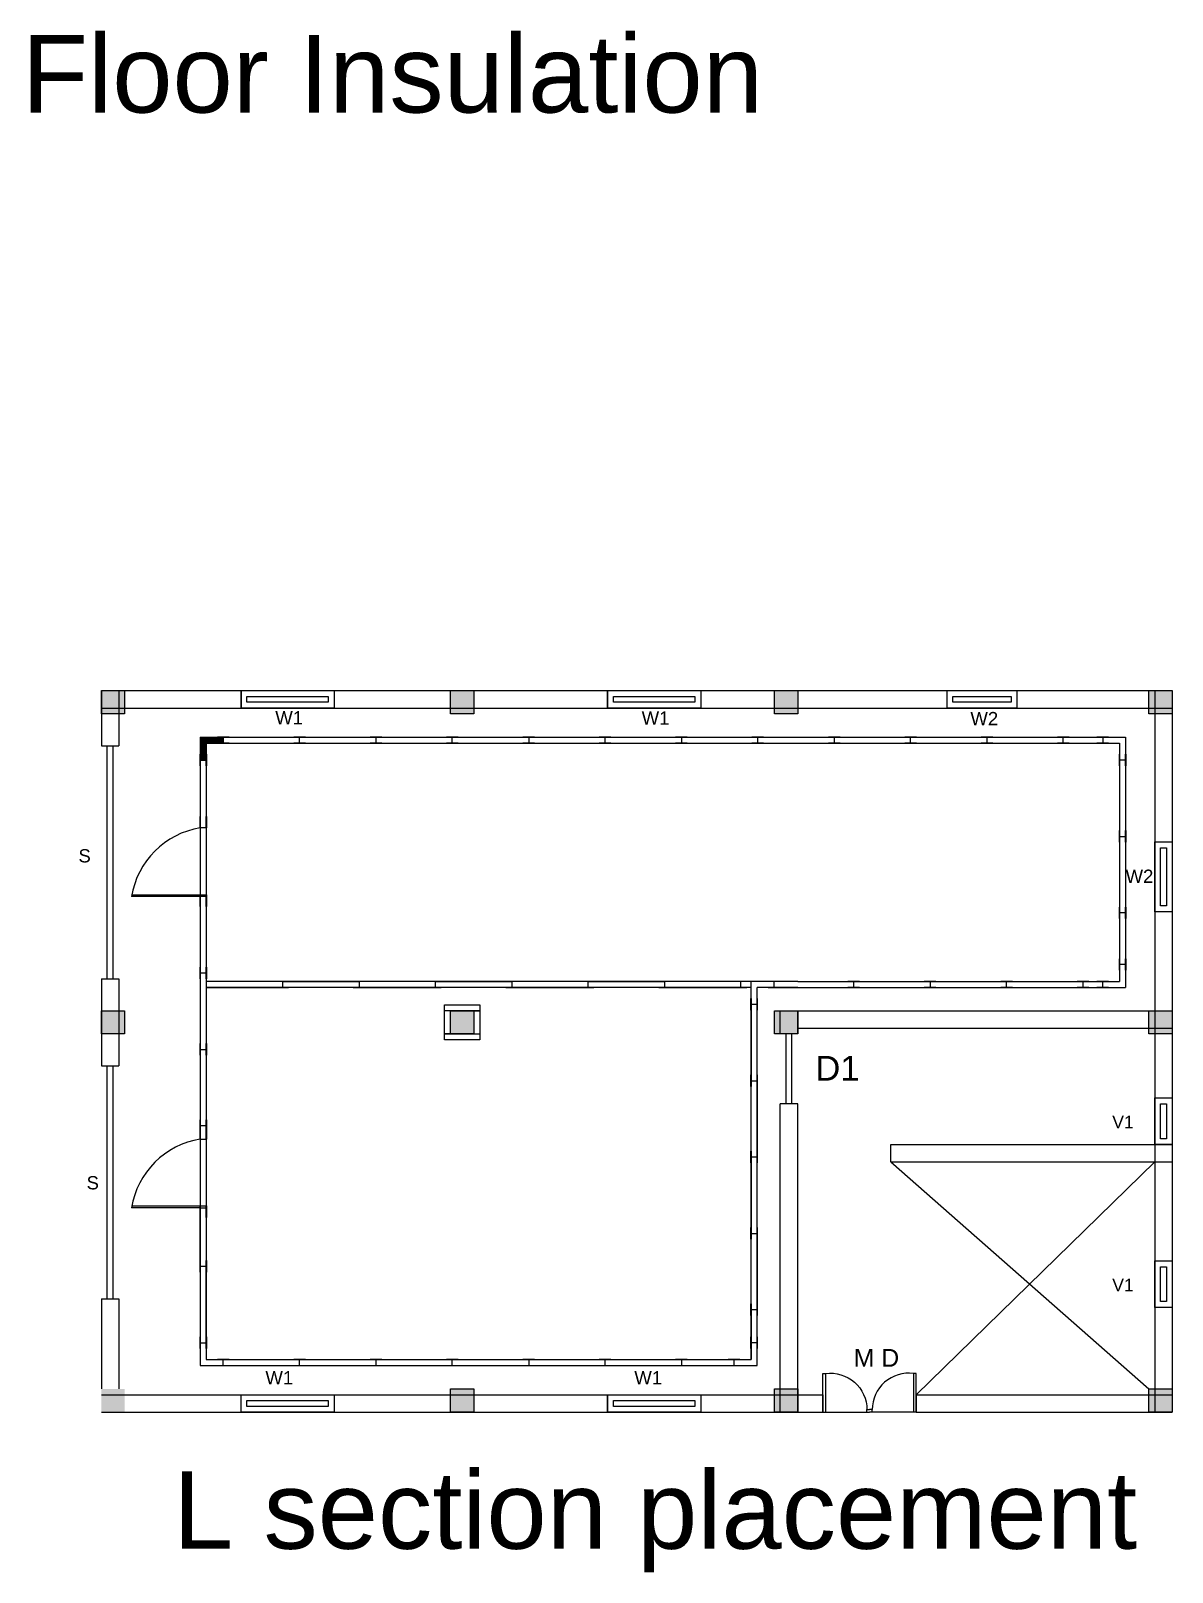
# Model space of a CAD drawing. Header units: millimetres. Extents: x -5757 to 4071, y -90348 to 1709.
# Drawn here: x -2024 to -1436, y -2084 to -1289 of the extents above; entities that cross this region are included whole.
import ezdxf

# ---------------------------------------------------------------- set-up
doc = ezdxf.new("R2010")
doc.units = ezdxf.units.MM
doc.header["$MEASUREMENT"] = 0
doc.styles.get("Standard").update_dxf_attribs({"font": 'arial.ttf'})

# ---------------------------------------------------------------- blocks, each defined once
blk = doc.blocks.new('door')
for p, q in [((365.5, -158.4), (335.5, -158.4)), ((335.5, -158.4), (335.5, -160.4)), ((335.5, -160.4), (365.5, -160.4)), ((365.5, -158.4), (365.5, -194.4)), ((365.5, -192.4), (363.5, -192.4)), ((363.5, -192.4), (363.5, -194.4))]:
    blk.add_line(p, q)
blk.add_arc((363.6, -164.1), 28.3, 172.5859, 269.786)

msp = doc.modelspace()

# ---------------------------------------------------------------- hatches: boundary and pattern name
h = msp.add_hatch(color=256)
h.dxf.hatch_style = 1
h.paths.add_polyline_path([(-1976.11855, -1629.0508), (-1988.11855, -1629.0508), (-1988.11855, -1641.0508), (-1976.11855, -1641.0508)])
h = msp.add_hatch(color=256)
h.dxf.hatch_style = 1
h.paths.add_polyline_path([(-1796.11855, -1629.0508), (-1808.11855, -1629.0508), (-1808.11855, -1641.0508), (-1796.11855, -1641.0508)])
h = msp.add_hatch(color=256)
h.dxf.hatch_style = 1
h.paths.add_polyline_path([(-1629.11855, -1629.0508), (-1641.11855, -1629.0508), (-1641.11855, -1641.0508), (-1629.11855, -1641.0508)])
h = msp.add_hatch(color=256)
h.dxf.hatch_style = 1
h.paths.add_polyline_path([(-1436.11855, -1629.0508), (-1448.11855, -1629.0508), (-1448.11855, -1641.0508), (-1436.11855, -1641.0508)])
h = msp.add_hatch()
h.set_pattern_fill('INSUL', color=256)
h.set_pattern_definition([(360, (816.61877, -2879.16708), (0, 0.375), []), (360, (816.61877, -2879.04208), (0, 0.375), [0.125, -0.125]), (360, (816.61877, -2878.91708), (0, 0.375), [0.125, -0.125])])
h.paths.add_polyline_path([(-1934.01855, -1656.1508), (-1925.30855, -1656.1508), (-1925.30855, -1653.0508), (-1937.11855, -1653.0508), (-1937.11855, -1664.8608), (-1934.01855, -1664.8608)])
h = msp.add_hatch(color=256)
h.dxf.hatch_style = 1
h.paths.add_polyline_path([(-1976.11855, -1794.0508), (-1988.11855, -1794.0508), (-1988.11855, -1806.0508), (-1976.11855, -1806.0508)])
h = msp.add_hatch(color=256)
h.dxf.hatch_style = 1
h.paths.add_polyline_path([(-1796.11855, -1794.0508), (-1808.11855, -1794.0508), (-1808.11855, -1806.0508), (-1796.11855, -1806.0508)])
h = msp.add_hatch(color=256)
h.dxf.hatch_style = 1
h.paths.add_polyline_path([(-1629.11855, -1794.0508), (-1641.11855, -1794.0508), (-1641.11855, -1806.0508), (-1629.11855, -1806.0508)])
h = msp.add_hatch(color=256)
h.dxf.hatch_style = 1
h.paths.add_polyline_path([(-1436.11855, -1794.0508), (-1448.11855, -1794.0508), (-1448.11855, -1806.0508), (-1436.11855, -1806.0508)])
h = msp.add_hatch(color=256)
h.dxf.hatch_style = 1
h.paths.add_polyline_path([(-1976.11855, -1989.0508), (-1988.11855, -1989.0508), (-1988.11855, -2001.0508), (-1976.11855, -2001.0508)])
h = msp.add_hatch(color=256)
h.dxf.hatch_style = 1
h.paths.add_polyline_path([(-1796.11855, -1989.0508), (-1808.11855, -1989.0508), (-1808.11855, -2001.0508), (-1796.11855, -2001.0508)])
h = msp.add_hatch(color=256)
h.dxf.hatch_style = 1
h.paths.add_polyline_path([(-1629.11855, -1989.0508), (-1641.11855, -1989.0508), (-1641.11855, -2001.0508), (-1629.11855, -2001.0508)])
h = msp.add_hatch(color=256)
h.dxf.hatch_style = 1
h.paths.add_polyline_path([(-1436.11855, -1989.0508), (-1448.11855, -1989.0508), (-1448.11855, -2001.0508), (-1436.11855, -2001.0508)])

# ---------------------------------------------------------------- linework, layer by layer
for p, q in [((-1988.11855, -1629.0508), (-1436.11855, -1629.0508)), ((-1988.11855, -1629.0508), (-1988.11855, -1657.5508)), ((-1979.11855, -1629.0508), (-1979.11855, -1657.5508)), ((-1916.11855, -1629.0508), (-1916.11855, -1638.0508)), ((-1868.11855, -1629.0508), (-1868.11855, -1638.0508)), ((-1727.11855, -1629.0508), (-1727.11855, -1638.0508)), ((-1679.11855, -1629.0508), (-1679.11855, -1638.0508)), ((-1445.11855, -1629.0508), (-1445.11855, -2001.0508)), ((-1436.11855, -1629.0508), (-1436.11855, -2001.0508)), ((-1988.11855, -1638.0508), (-1436.11855, -1638.0508)), ((-1925.30855, -1653.0508), (-1925.30855, -1656.1508)), ((-1925.30855, -1656.1508), (-1885.93855, -1656.1508)), ((-1885.93855, -1656.1508), (-1885.93855, -1653.0508)), ((-1885.93855, -1653.0508), (-1846.56855, -1653.0508)), ((-1846.56855, -1653.0508), (-1846.56855, -1656.1508)), ((-1846.56855, -1656.1508), (-1807.19855, -1656.1508)), ((-1807.19855, -1656.1508), (-1807.19855, -1653.0508)), ((-1807.19855, -1653.0508), (-1767.82855, -1653.0508)), ((-1767.82855, -1653.0508), (-1767.82855, -1656.1508)), ((-1767.82855, -1656.1508), (-1728.45855, -1656.1508)), ((-1728.45855, -1656.1508), (-1728.45855, -1653.0508)), ((-1728.45855, -1653.0508), (-1689.08855, -1653.0508)), ((-1689.08855, -1653.0508), (-1689.08855, -1656.1508)), ((-1689.08855, -1656.1508), (-1649.71855, -1656.1508)), ((-1649.71855, -1656.1508), (-1649.71855, -1653.0508)), ((-1649.71855, -1653.0508), (-1610.34855, -1653.0508)), ((-1610.34855, -1653.0508), (-1610.34855, -1656.1508)), ((-1610.34855, -1656.1508), (-1570.97855, -1656.1508)), ((-1570.97855, -1656.1508), (-1570.97855, -1653.0508)), ((-1570.97855, -1653.0508), (-1531.60855, -1653.0508)), ((-1531.60855, -1653.0508), (-1531.60855, -1656.1508)), ((-1531.60855, -1656.1508), (-1492.23855, -1656.1508)), ((-1492.23855, -1656.1508), (-1492.23855, -1653.0508)), ((-1471.92855, -1653.0508), (-1471.92855, -1656.1508)), ((-1937.11855, -1664.8608), (-1934.01855, -1664.8608)), ((-1460.11855, -1664.8608), (-1463.21855, -1664.8608)), ((-1937.11855, -1698.1508), (-1937.11855, -1736.9508)), ((-1934.01855, -1699.8508), (-1937.11855, -1699.8508)), ((-1937.11855, -1735.2508), (-1972.51855, -1735.2508)), ((-1972.35102, -1734.2508), (-1934.01855, -1734.2508)), ((-1934.01855, -1735.2508), (-1937.11855, -1735.2508)), ((-1934.01855, -1735.2508), (-1934.01855, -1774.6208)), ((-1460.11855, -1770.2408), (-1463.21855, -1770.2408)), ((-1988.11855, -1777.5508), (-1988.11855, -1822.5508)), ((-1979.11855, -1777.5508), (-1979.11855, -1822.5508)), ((-1934.01855, -1774.6208), (-1937.11855, -1774.6208)), ((-1937.11855, -1774.6208), (-1937.11855, -1813.9908)), ((-1934.01855, -1778.9508), (-1934.01855, -1782.0508)), ((-1653.21855, -1782.0508), (-1653.21855, -1778.9508)), ((-1641.40855, -1778.9508), (-1641.40855, -1782.0508)), ((-1629.11855, -1778.9508), (-1463.21855, -1778.9508)), ((-1471.92855, -1782.0508), (-1471.92855, -1778.9508)), ((-1653.21855, -1842.0508), (-1653.21855, -1782.0508)), ((-1653.21855, -1973.9508), (-1653.21855, -1782.0508)), ((-1629.11855, -1782.0508), (-1460.11855, -1782.0508)), ((-1793.01855, -1794.0508), (-1811.21855, -1794.0508)), ((-1796.11855, -1794.0508), (-1793.01855, -1794.0508)), ((-1653.21855, -1790.7608), (-1650.11855, -1790.7608)), ((-1638.11855, -1806.0508), (-1638.11855, -1794.0508)), ((-1629.11855, -1806.0508), (-1629.11855, -1794.0508)), ((-1629.11855, -1794.0508), (-1436.11855, -1794.0508)), ((-1629.11855, -1803.0508), (-1436.11855, -1803.0508)), ((-1808.11855, -1806.0508), (-1811.21855, -1806.0508)), ((-1811.21855, -1806.0508), (-1793.01855, -1806.0508)), ((-1635.12188, -1842.0508), (-1635.12188, -1806.0508)), ((-1632.12188, -1842.0508), (-1632.12188, -1806.0508)), ((-1937.11855, -1813.9908), (-1934.01855, -1813.9908)), ((-1934.01855, -1813.9908), (-1934.01855, -1853.3608)), ((-1653.21855, -1973.9508), (-1653.21855, -1842.0508)), ((-1650.11855, -1977.0508), (-1650.11855, -1842.0508)), ((-1638.11855, -2001.0508), (-1638.11855, -1842.0508)), ((-1629.11855, -1842.0508), (-1638.11855, -1842.0508)), ((-1629.11855, -2001.0508), (-1629.11855, -1842.0508)), ((-1934.01855, -1853.3608), (-1937.11855, -1853.3608)), ((-1937.11855, -1860.3008), (-1934.01855, -1860.3008)), ((-1581.11855, -1872.0508), (-1581.11855, -1863.0508)), ((-1581.11855, -1863.0508), (-1436.11855, -1863.0508)), ((-1581.11855, -1872.0508), (-1436.11855, -1872.0508)), ((-1581.11855, -1872.0508), (-1448.11855, -1989.0508)), ((-1445.11855, -1872.0508), (-1568.11855, -1992.0508)), ((-1937.11855, -1895.7008), (-1972.51855, -1895.7008)), ((-1972.35102, -1894.7008), (-1934.01855, -1894.7008)), ((-1937.11855, -1895.7008), (-1934.01855, -1895.7008)), ((-1937.11855, -1925.8708), (-1937.11855, -1895.7008)), ((-1934.01855, -1925.8708), (-1937.11855, -1925.8708)), ((-1934.01855, -1965.2408), (-1934.01855, -1925.8708)), ((-1988.11855, -1942.5508), (-1988.11855, -1989.0508)), ((-1979.11855, -1942.5508), (-1979.11855, -1989.0508)), ((-1937.11855, -1965.2408), (-1934.01855, -1965.2408)), ((-1650.11855, -1965.2408), (-1653.21855, -1965.2408)), ((-1925.30855, -1977.0508), (-1925.30855, -1973.9508)), ((-1661.92855, -1977.0508), (-1661.92855, -1973.9508)), ((-1988.11855, -1992.0508), (-1616.11855, -1992.0508)), ((-1727.11855, -1992.0508), (-1727.11855, -2001.0508)), ((-1679.11855, -1992.0508), (-1679.11855, -2001.0508)), ((-1616.11855, -1992.0508), (-1616.11855, -2001.0508)), ((-1568.11855, -1992.0508), (-1436.11855, -1992.0508)), ((-1568.11855, -1992.0508), (-1568.11855, -2001.0508)), ((-1988.11855, -2001.0508), (-1616.11855, -2001.0508)), ((-1568.11855, -2001.0508), (-1436.11855, -2001.0508))]:
    msp.add_line(p, q)
at = {"color": 3}
for p, q in [((-1988.11855, -1657.5508), (-1979.11855, -1657.5508)), ((-1988.11855, -1777.5508), (-1979.11855, -1777.5508)), ((-1988.11855, -1822.5508), (-1979.11855, -1822.5508)), ((-1988.11855, -1942.5508), (-1979.11855, -1942.5508))]:
    msp.add_line(p, q, dxfattribs=at)
for points in [[(-1988.11855, -1629.0508), (-1976.11855, -1629.0508), (-1976.11855, -1641.0508), (-1988.11855, -1641.0508)], [(-1808.11855, -1629.0508), (-1796.11855, -1629.0508), (-1796.11855, -1641.0508), (-1808.11855, -1641.0508)], [(-1641.11855, -1629.0508), (-1629.11855, -1629.0508), (-1629.11855, -1641.0508), (-1641.11855, -1641.0508)], [(-1448.11855, -1629.0508), (-1436.11855, -1629.0508), (-1436.11855, -1641.0508), (-1448.11855, -1641.0508)], [(-1988.11855, -1794.0508), (-1976.11855, -1794.0508), (-1976.11855, -1806.0508), (-1988.11855, -1806.0508)], [(-1811.21855, -1790.9508), (-1793.01855, -1790.9508), (-1793.01855, -1809.1508), (-1811.21855, -1809.1508)], [(-1808.11855, -1794.0508), (-1796.11855, -1794.0508), (-1796.11855, -1806.0508), (-1808.11855, -1806.0508)], [(-1641.11855, -1794.0508), (-1629.11855, -1794.0508), (-1629.11855, -1806.0508), (-1641.11855, -1806.0508)], [(-1448.11855, -1794.0508), (-1436.11855, -1794.0508), (-1436.11855, -1806.0508), (-1448.11855, -1806.0508)], [(-1808.11855, -1989.0508), (-1796.11855, -1989.0508), (-1796.11855, -2001.0508), (-1808.11855, -2001.0508)], [(-1641.11855, -1989.0508), (-1629.11855, -1989.0508), (-1629.11855, -2001.0508), (-1641.11855, -2001.0508)], [(-1448.11855, -1989.0508), (-1436.11855, -1989.0508), (-1436.11855, -2001.0508), (-1448.11855, -2001.0508)]]:
    msp.add_lwpolyline(points, close=True)
at = {"color": 2}
for points in [[(-1916.11855, -1629.0508), (-1868.11855, -1629.0508), (-1868.11855, -1638.0508), (-1916.11855, -1638.0508)], [(-1913.11855, -1632.0508), (-1871.11855, -1632.0508), (-1871.11855, -1635.0508), (-1913.11855, -1635.0508)], [(-1727.11855, -1629.0508), (-1679.11855, -1629.0508), (-1679.11855, -1638.0508), (-1727.11855, -1638.0508)], [(-1724.11855, -1632.0508), (-1682.11855, -1632.0508), (-1682.11855, -1635.0508), (-1724.11855, -1635.0508)], [(-1552.11855, -1629.0508), (-1516.11855, -1629.0508), (-1516.11855, -1638.0508), (-1552.11855, -1638.0508)], [(-1549.11855, -1632.0508), (-1519.11855, -1632.0508), (-1519.11855, -1635.0508), (-1549.11855, -1635.0508)], [(-1445.11855, -1707.0508), (-1436.11855, -1707.0508), (-1436.11855, -1743.0508), (-1445.11855, -1743.0508)], [(-1442.11855, -1710.0508), (-1439.11855, -1710.0508), (-1439.11855, -1740.0508), (-1442.11855, -1740.0508)], [(-1445.11855, -1839.0508), (-1436.11855, -1839.0508), (-1436.11855, -1863.0508), (-1445.11855, -1863.0508)], [(-1442.11855, -1842.0508), (-1439.11855, -1842.0508), (-1439.11855, -1860.0508), (-1442.11855, -1860.0508)], [(-1445.11855, -1923.0508), (-1436.11855, -1923.0508), (-1436.11855, -1947.0508), (-1445.11855, -1947.0508)], [(-1442.11855, -1926.0508), (-1439.11855, -1926.0508), (-1439.11855, -1944.0508), (-1442.11855, -1944.0508)], [(-1916.11855, -1992.0508), (-1868.11855, -1992.0508), (-1868.11855, -2001.0508), (-1916.11855, -2001.0508)], [(-1727.11855, -1992.0508), (-1679.11855, -1992.0508), (-1679.11855, -2001.0508), (-1727.11855, -2001.0508)], [(-1913.11855, -1995.0508), (-1871.11855, -1995.0508), (-1871.11855, -1998.0508), (-1913.11855, -1998.0508)], [(-1724.11855, -1995.0508), (-1682.11855, -1995.0508), (-1682.11855, -1998.0508), (-1724.11855, -1998.0508)]]:
    msp.add_lwpolyline(points, close=True, dxfattribs=at)
at = {"color": 3}
for points in [[(-1985.11855, -1777.5508), (-1985.11855, -1657.5508)], [(-1982.11855, -1657.5508), (-1982.11855, -1777.5508)], [(-1985.11855, -1942.5508), (-1985.11855, -1822.5508)], [(-1982.11855, -1822.5508), (-1982.11855, -1942.5508)]]:
    msp.add_lwpolyline(points, dxfattribs=at)
for points in [[(-1937.11855, -1653.0508), (-1937.11855, -1977.0508)], [(-1937.11855, -1653.0508), (-1460.11855, -1653.0508)], [(-1934.01855, -1656.1508), (-1934.01855, -1778.9508)], [(-1934.01855, -1656.1508), (-1463.21855, -1656.1508)], [(-1925.30855, -1653.0508), (-1928.30855, -1653.0508), (-1928.30855, -1652.9883), (-1922.30855, -1652.9883), (-1922.30855, -1653.0508), (-1925.30855, -1653.0508)], [(-1925.30855, -1656.2133), (-1928.30855, -1656.2133), (-1928.30855, -1656.1508), (-1922.30855, -1656.1508), (-1922.30855, -1656.2133), (-1925.30855, -1656.2133)], [(-1885.93855, -1653.0508), (-1888.93855, -1653.0508), (-1888.93855, -1652.9883), (-1882.93855, -1652.9883), (-1882.93855, -1653.0508), (-1885.93855, -1653.0508)], [(-1885.93855, -1656.2133), (-1888.93855, -1656.2133), (-1888.93855, -1656.1508), (-1882.93855, -1656.1508), (-1882.93855, -1656.2133), (-1885.93855, -1656.2133)], [(-1846.56855, -1653.0508), (-1849.56855, -1653.0508), (-1849.56855, -1652.9883), (-1843.56855, -1652.9883), (-1843.56855, -1653.0508), (-1846.56855, -1653.0508)], [(-1846.56855, -1656.2133), (-1849.56855, -1656.2133), (-1849.56855, -1656.1508), (-1843.56855, -1656.1508), (-1843.56855, -1656.2133), (-1846.56855, -1656.2133)], [(-1807.19855, -1653.0508), (-1810.19855, -1653.0508), (-1810.19855, -1652.9883), (-1804.19855, -1652.9883), (-1804.19855, -1653.0508), (-1807.19855, -1653.0508)], [(-1807.19855, -1656.2133), (-1810.19855, -1656.2133), (-1810.19855, -1656.1508), (-1804.19855, -1656.1508), (-1804.19855, -1656.2133), (-1807.19855, -1656.2133)], [(-1767.82855, -1653.0508), (-1770.82855, -1653.0508), (-1770.82855, -1652.9883), (-1764.82855, -1652.9883), (-1764.82855, -1653.0508), (-1767.82855, -1653.0508)], [(-1767.82855, -1656.2133), (-1770.82855, -1656.2133), (-1770.82855, -1656.1508), (-1764.82855, -1656.1508), (-1764.82855, -1656.2133), (-1767.82855, -1656.2133)], [(-1728.45855, -1653.0508), (-1731.45855, -1653.0508), (-1731.45855, -1652.9883), (-1725.45855, -1652.9883), (-1725.45855, -1653.0508), (-1728.45855, -1653.0508)], [(-1728.45855, -1656.2133), (-1731.45855, -1656.2133), (-1731.45855, -1656.1508), (-1725.45855, -1656.1508), (-1725.45855, -1656.2133), (-1728.45855, -1656.2133)], [(-1689.08855, -1653.0508), (-1692.08855, -1653.0508), (-1692.08855, -1652.9883), (-1686.08855, -1652.9883), (-1686.08855, -1653.0508), (-1689.08855, -1653.0508)], [(-1689.08855, -1656.2133), (-1692.08855, -1656.2133), (-1692.08855, -1656.1508), (-1686.08855, -1656.1508), (-1686.08855, -1656.2133), (-1689.08855, -1656.2133)], [(-1649.71855, -1653.0508), (-1652.71855, -1653.0508), (-1652.71855, -1652.9883), (-1646.71855, -1652.9883), (-1646.71855, -1653.0508), (-1649.71855, -1653.0508)], [(-1649.71855, -1656.2133), (-1652.71855, -1656.2133), (-1652.71855, -1656.1508), (-1646.71855, -1656.1508), (-1646.71855, -1656.2133), (-1649.71855, -1656.2133)], [(-1610.34855, -1653.0508), (-1613.34855, -1653.0508), (-1613.34855, -1652.9883), (-1607.34855, -1652.9883), (-1607.34855, -1653.0508), (-1610.34855, -1653.0508)], [(-1610.34855, -1656.2133), (-1613.34855, -1656.2133), (-1613.34855, -1656.1508), (-1607.34855, -1656.1508), (-1607.34855, -1656.2133), (-1610.34855, -1656.2133)], [(-1570.97855, -1653.0508), (-1573.97855, -1653.0508), (-1573.97855, -1652.9883), (-1567.97855, -1652.9883), (-1567.97855, -1653.0508), (-1570.97855, -1653.0508)], [(-1570.97855, -1656.2133), (-1573.97855, -1656.2133), (-1573.97855, -1656.1508), (-1567.97855, -1656.1508), (-1567.97855, -1656.2133), (-1570.97855, -1656.2133)], [(-1531.60855, -1653.0508), (-1534.60855, -1653.0508), (-1534.60855, -1652.9883), (-1528.60855, -1652.9883), (-1528.60855, -1653.0508), (-1531.60855, -1653.0508)], [(-1531.60855, -1656.2133), (-1534.60855, -1656.2133), (-1534.60855, -1656.1508), (-1528.60855, -1656.1508), (-1528.60855, -1656.2133), (-1531.60855, -1656.2133)], [(-1492.23855, -1653.0508), (-1495.23855, -1653.0508), (-1495.23855, -1652.9883), (-1489.23855, -1652.9883), (-1489.23855, -1653.0508), (-1492.23855, -1653.0508)], [(-1492.23855, -1656.2133), (-1495.23855, -1656.2133), (-1495.23855, -1656.1508), (-1489.23855, -1656.1508), (-1489.23855, -1656.2133), (-1492.23855, -1656.2133)], [(-1471.92855, -1653.0508), (-1474.92855, -1653.0508), (-1474.92855, -1652.9883), (-1468.92855, -1652.9883), (-1468.92855, -1653.0508), (-1471.92855, -1653.0508)], [(-1471.92855, -1656.2133), (-1474.92855, -1656.2133), (-1474.92855, -1656.1508), (-1468.92855, -1656.1508), (-1468.92855, -1656.2133), (-1471.92855, -1656.2133)], [(-1463.21855, -1656.1508), (-1463.21855, -1778.9508)], [(-1460.11855, -1653.0508), (-1460.11855, -1782.0508)], [(-1937.18105, -1664.8608), (-1937.18105, -1661.8608), (-1937.11855, -1661.8608), (-1937.11855, -1667.8608), (-1937.18105, -1667.8608), (-1937.18105, -1664.8608)], [(-1937.11855, -1664.8608), (-1937.11855, -1704.2308)], [(-1934.01855, -1664.8608), (-1934.01855, -1661.8608), (-1933.95605, -1661.8608), (-1933.95605, -1667.8608), (-1934.01855, -1667.8608), (-1934.01855, -1664.8608)], [(-1463.28105, -1664.8608), (-1463.28105, -1661.8608), (-1463.21855, -1661.8608), (-1463.21855, -1667.8608), (-1463.28105, -1667.8608), (-1463.28105, -1664.8608)], [(-1463.21855, -1664.8608), (-1463.21855, -1704.2308), (-1460.11855, -1704.2308), (-1460.11855, -1743.6008), (-1463.21855, -1743.6008), (-1463.21855, -1778.9508)], [(-1460.11855, -1664.8608), (-1460.11855, -1661.8608), (-1460.05605, -1661.8608), (-1460.05605, -1667.8608), (-1460.11855, -1667.8608), (-1460.11855, -1664.8608)], [(-1937.18105, -1696.8508), (-1937.18105, -1693.8508), (-1937.11855, -1693.8508), (-1937.11855, -1699.8508), (-1937.18105, -1699.8508), (-1937.18105, -1696.8508)], [(-1934.01855, -1696.8508), (-1934.01855, -1693.8508), (-1933.95605, -1693.8508), (-1933.95605, -1699.8508), (-1934.01855, -1699.8508), (-1934.01855, -1696.8508)], [(-1463.28105, -1704.2308), (-1463.28105, -1701.2308), (-1463.21855, -1701.2308), (-1463.21855, -1707.2308), (-1463.28105, -1707.2308), (-1463.28105, -1704.2308)], [(-1460.11855, -1704.2308), (-1460.11855, -1701.2308), (-1460.05605, -1701.2308), (-1460.05605, -1707.2308), (-1460.11855, -1707.2308), (-1460.11855, -1704.2308)], [(-1937.18105, -1737.2508), (-1937.18105, -1734.2508), (-1937.11855, -1734.2508), (-1937.11855, -1740.2508), (-1937.18105, -1740.2508), (-1937.18105, -1737.2508)], [(-1934.01855, -1737.2508), (-1934.01855, -1734.2508), (-1933.95605, -1734.2508), (-1933.95605, -1740.2508), (-1934.01855, -1740.2508), (-1934.01855, -1737.2508)], [(-1463.28105, -1743.6008), (-1463.28105, -1740.6008), (-1463.21855, -1740.6008), (-1463.21855, -1746.6008), (-1463.28105, -1746.6008), (-1463.28105, -1743.6008)], [(-1460.11855, -1743.6008), (-1460.11855, -1740.6008), (-1460.05605, -1740.6008), (-1460.05605, -1746.6008), (-1460.11855, -1746.6008), (-1460.11855, -1743.6008)], [(-1937.18105, -1774.6208), (-1937.18105, -1771.6208), (-1937.11855, -1771.6208), (-1937.11855, -1777.6208), (-1937.18105, -1777.6208), (-1937.18105, -1774.6208)], [(-1934.01855, -1774.6208), (-1934.01855, -1771.6208), (-1933.95605, -1771.6208), (-1933.95605, -1777.6208), (-1934.01855, -1777.6208), (-1934.01855, -1774.6208)], [(-1463.28105, -1770.2408), (-1463.28105, -1767.2408), (-1463.21855, -1767.2408), (-1463.21855, -1773.2408), (-1463.28105, -1773.2408), (-1463.28105, -1770.2408)], [(-1460.11855, -1770.2408), (-1460.11855, -1767.2408), (-1460.05605, -1767.2408), (-1460.05605, -1773.2408), (-1460.11855, -1773.2408), (-1460.11855, -1770.2408)], [(-1653.21855, -1778.9508), (-1934.01855, -1778.9508)], [(-1934.01855, -1782.0508), (-1894.64855, -1782.0508), (-1894.64855, -1778.9508), (-1855.27855, -1778.9508), (-1855.27855, -1782.0508), (-1815.90855, -1782.0508), (-1815.90855, -1778.9508), (-1776.53855, -1778.9508), (-1776.53855, -1782.0508), (-1737.16855, -1782.0508), (-1737.16855, -1778.9508), (-1697.79855, -1778.9508), (-1697.79855, -1782.0508), (-1658.42855, -1782.0508), (-1658.42855, -1778.9508)], [(-1894.64855, -1778.9508), (-1897.64855, -1778.9508), (-1897.64855, -1778.8883), (-1891.64855, -1778.8883), (-1891.64855, -1778.9508), (-1894.64855, -1778.9508)], [(-1855.27855, -1778.9508), (-1858.27855, -1778.9508), (-1858.27855, -1778.8883), (-1852.27855, -1778.8883), (-1852.27855, -1778.9508), (-1855.27855, -1778.9508)], [(-1815.90855, -1778.9508), (-1818.90855, -1778.9508), (-1818.90855, -1778.8883), (-1812.90855, -1778.8883), (-1812.90855, -1778.9508), (-1815.90855, -1778.9508)], [(-1776.53855, -1778.9508), (-1779.53855, -1778.9508), (-1779.53855, -1778.8883), (-1773.53855, -1778.8883), (-1773.53855, -1778.9508), (-1776.53855, -1778.9508)], [(-1737.16855, -1778.9508), (-1740.16855, -1778.9508), (-1740.16855, -1778.8883), (-1734.16855, -1778.8883), (-1734.16855, -1778.9508), (-1737.16855, -1778.9508)], [(-1697.79855, -1778.9508), (-1700.79855, -1778.9508), (-1700.79855, -1778.8883), (-1694.79855, -1778.8883), (-1694.79855, -1778.9508), (-1697.79855, -1778.9508)], [(-1658.42855, -1778.9508), (-1661.42855, -1778.9508), (-1661.42855, -1778.8883), (-1655.42855, -1778.8883), (-1655.42855, -1778.9508), (-1658.42855, -1778.9508)], [(-1650.11855, -1778.9508), (-1653.21855, -1778.9508)], [(-1629.11855, -1778.9508), (-1650.11855, -1778.9508)], [(-1641.40855, -1778.9508), (-1644.40855, -1778.9508), (-1644.40855, -1778.8883), (-1638.40855, -1778.8883), (-1638.40855, -1778.9508), (-1641.40855, -1778.9508)], [(-1639.61855, -1782.0508), (-1600.24855, -1782.0508), (-1600.24855, -1778.9508), (-1560.87855, -1778.9508), (-1560.87855, -1782.0508), (-1521.50855, -1782.0508), (-1521.50855, -1778.9508), (-1482.13855, -1778.9508), (-1482.13855, -1782.0508), (-1460.11855, -1782.0508)], [(-1600.24855, -1778.9508), (-1603.24855, -1778.9508), (-1603.24855, -1778.8883), (-1597.24855, -1778.8883), (-1597.24855, -1778.9508), (-1600.24855, -1778.9508)], [(-1560.87855, -1778.9508), (-1563.87855, -1778.9508), (-1563.87855, -1778.8883), (-1557.87855, -1778.8883), (-1557.87855, -1778.9508), (-1560.87855, -1778.9508)], [(-1521.50855, -1778.9508), (-1524.50855, -1778.9508), (-1524.50855, -1778.8883), (-1518.50855, -1778.8883), (-1518.50855, -1778.9508), (-1521.50855, -1778.9508)], [(-1482.13855, -1778.9508), (-1485.13855, -1778.9508), (-1485.13855, -1778.8883), (-1479.13855, -1778.8883), (-1479.13855, -1778.9508), (-1482.13855, -1778.9508)], [(-1471.92855, -1778.9508), (-1474.92855, -1778.9508), (-1474.92855, -1778.8883), (-1468.92855, -1778.8883), (-1468.92855, -1778.9508), (-1471.92855, -1778.9508)], [(-1934.01855, -1782.0508), (-1934.01855, -1973.9508)], [(-1653.21855, -1782.0508), (-1934.01855, -1782.0508)], [(-1894.64855, -1782.1133), (-1897.64855, -1782.1133), (-1897.64855, -1782.0508), (-1891.64855, -1782.0508), (-1891.64855, -1782.1133), (-1894.64855, -1782.1133)], [(-1855.27855, -1782.1133), (-1858.27855, -1782.1133), (-1858.27855, -1782.0508), (-1852.27855, -1782.0508), (-1852.27855, -1782.1133), (-1855.27855, -1782.1133)], [(-1815.90855, -1782.1133), (-1818.90855, -1782.1133), (-1818.90855, -1782.0508), (-1812.90855, -1782.0508), (-1812.90855, -1782.1133), (-1815.90855, -1782.1133)], [(-1776.53855, -1782.1133), (-1779.53855, -1782.1133), (-1779.53855, -1782.0508), (-1773.53855, -1782.0508), (-1773.53855, -1782.1133), (-1776.53855, -1782.1133)], [(-1737.16855, -1782.1133), (-1740.16855, -1782.1133), (-1740.16855, -1782.0508), (-1734.16855, -1782.0508), (-1734.16855, -1782.1133), (-1737.16855, -1782.1133)], [(-1697.79855, -1782.1133), (-1700.79855, -1782.1133), (-1700.79855, -1782.0508), (-1694.79855, -1782.0508), (-1694.79855, -1782.1133), (-1697.79855, -1782.1133)], [(-1658.42855, -1782.1133), (-1661.42855, -1782.1133), (-1661.42855, -1782.0508), (-1655.42855, -1782.0508), (-1655.42855, -1782.1133), (-1658.42855, -1782.1133)], [(-1653.28105, -1790.7608), (-1653.28105, -1787.7608), (-1653.21855, -1787.7608), (-1653.21855, -1793.7608), (-1653.28105, -1793.7608), (-1653.28105, -1790.7608)], [(-1650.11855, -1842.0508), (-1650.11855, -1782.0508)], [(-1629.11855, -1782.0508), (-1650.11855, -1782.0508)], [(-1650.11855, -1790.7608), (-1650.11855, -1787.7608), (-1650.05605, -1787.7608), (-1650.05605, -1793.7608), (-1650.11855, -1793.7608), (-1650.11855, -1790.7608)], [(-1641.40855, -1782.1133), (-1644.40855, -1782.1133), (-1644.40855, -1782.0508), (-1638.40855, -1782.0508), (-1638.40855, -1782.1133), (-1641.40855, -1782.1133)], [(-1600.24855, -1782.1133), (-1603.24855, -1782.1133), (-1603.24855, -1782.0508), (-1597.24855, -1782.0508), (-1597.24855, -1782.1133), (-1600.24855, -1782.1133)], [(-1560.87855, -1782.1133), (-1563.87855, -1782.1133), (-1563.87855, -1782.0508), (-1557.87855, -1782.0508), (-1557.87855, -1782.1133), (-1560.87855, -1782.1133)], [(-1521.50855, -1782.1133), (-1524.50855, -1782.1133), (-1524.50855, -1782.0508), (-1518.50855, -1782.0508), (-1518.50855, -1782.1133), (-1521.50855, -1782.1133)], [(-1482.13855, -1782.1133), (-1485.13855, -1782.1133), (-1485.13855, -1782.0508), (-1479.13855, -1782.0508), (-1479.13855, -1782.1133), (-1482.13855, -1782.1133)], [(-1471.92855, -1782.1133), (-1474.92855, -1782.1133), (-1474.92855, -1782.0508), (-1468.92855, -1782.0508), (-1468.92855, -1782.1133), (-1471.92855, -1782.1133)], [(-1653.21855, -1790.7608), (-1653.21855, -1830.1308), (-1650.11855, -1830.1308), (-1650.11855, -1869.5008), (-1653.21855, -1869.5008), (-1653.21855, -1908.8708), (-1650.11855, -1908.8708), (-1650.11855, -1948.2408), (-1653.21855, -1948.2408), (-1653.21855, -1973.9508)], [(-1937.18105, -1813.9908), (-1937.18105, -1810.9908), (-1937.11855, -1810.9908), (-1937.11855, -1816.9908), (-1937.18105, -1816.9908), (-1937.18105, -1813.9908)], [(-1934.01855, -1813.9908), (-1934.01855, -1810.9908), (-1933.95605, -1810.9908), (-1933.95605, -1816.9908), (-1934.01855, -1816.9908), (-1934.01855, -1813.9908)], [(-1653.28105, -1830.1308), (-1653.28105, -1827.1308), (-1653.21855, -1827.1308), (-1653.21855, -1833.1308), (-1653.28105, -1833.1308), (-1653.28105, -1830.1308)], [(-1650.11855, -1830.1308), (-1650.11855, -1827.1308), (-1650.05605, -1827.1308), (-1650.05605, -1833.1308), (-1650.11855, -1833.1308), (-1650.11855, -1830.1308)], [(-1937.18105, -1853.3608), (-1937.18105, -1850.3608), (-1937.11855, -1850.3608), (-1937.11855, -1856.3608), (-1937.18105, -1856.3608), (-1937.18105, -1853.3608)], [(-1934.01855, -1853.3608), (-1934.01855, -1850.3608), (-1933.95605, -1850.3608), (-1933.95605, -1856.3608), (-1934.01855, -1856.3608), (-1934.01855, -1853.3608)], [(-1937.18105, -1857.3008), (-1937.18105, -1854.3008), (-1937.11855, -1854.3008), (-1937.11855, -1860.3008), (-1937.18105, -1860.3008), (-1937.18105, -1857.3008)], [(-1934.01855, -1857.3008), (-1934.01855, -1854.3008), (-1933.95605, -1854.3008), (-1933.95605, -1860.3008), (-1934.01855, -1860.3008), (-1934.01855, -1857.3008)], [(-1653.28105, -1869.5008), (-1653.28105, -1866.5008), (-1653.21855, -1866.5008), (-1653.21855, -1872.5008), (-1653.28105, -1872.5008), (-1653.28105, -1869.5008)], [(-1650.11855, -1869.5008), (-1650.11855, -1866.5008), (-1650.05605, -1866.5008), (-1650.05605, -1872.5008), (-1650.11855, -1872.5008), (-1650.11855, -1869.5008)], [(-1937.18105, -1897.7008), (-1937.18105, -1894.7008), (-1937.11855, -1894.7008), (-1937.11855, -1900.7008), (-1937.18105, -1900.7008), (-1937.18105, -1897.7008)], [(-1934.01855, -1897.7008), (-1934.01855, -1894.7008), (-1933.95605, -1894.7008), (-1933.95605, -1900.7008), (-1934.01855, -1900.7008), (-1934.01855, -1897.7008)], [(-1653.28105, -1908.8708), (-1653.28105, -1905.8708), (-1653.21855, -1905.8708), (-1653.21855, -1911.8708), (-1653.28105, -1911.8708), (-1653.28105, -1908.8708)], [(-1650.11855, -1908.8708), (-1650.11855, -1905.8708), (-1650.05605, -1905.8708), (-1650.05605, -1911.8708), (-1650.11855, -1911.8708), (-1650.11855, -1908.8708)], [(-1937.18105, -1925.8708), (-1937.18105, -1922.8708), (-1937.11855, -1922.8708), (-1937.11855, -1928.8708), (-1937.18105, -1928.8708), (-1937.18105, -1925.8708)], [(-1934.01855, -1925.8708), (-1934.01855, -1922.8708), (-1933.95605, -1922.8708), (-1933.95605, -1928.8708), (-1934.01855, -1928.8708), (-1934.01855, -1925.8708)], [(-1653.28105, -1948.2408), (-1653.28105, -1945.2408), (-1653.21855, -1945.2408), (-1653.21855, -1951.2408), (-1653.28105, -1951.2408), (-1653.28105, -1948.2408)], [(-1650.11855, -1948.2408), (-1650.11855, -1945.2408), (-1650.05605, -1945.2408), (-1650.05605, -1951.2408), (-1650.11855, -1951.2408), (-1650.11855, -1948.2408)], [(-1937.18105, -1965.2408), (-1937.18105, -1962.2408), (-1937.11855, -1962.2408), (-1937.11855, -1968.2408), (-1937.18105, -1968.2408), (-1937.18105, -1965.2408)], [(-1934.01855, -1965.2408), (-1934.01855, -1962.2408), (-1933.95605, -1962.2408), (-1933.95605, -1968.2408), (-1934.01855, -1968.2408), (-1934.01855, -1965.2408)], [(-1653.28105, -1965.2408), (-1653.28105, -1962.2408), (-1653.21855, -1962.2408), (-1653.21855, -1968.2408), (-1653.28105, -1968.2408), (-1653.28105, -1965.2408)], [(-1650.11855, -1965.2408), (-1650.11855, -1962.2408), (-1650.05605, -1962.2408), (-1650.05605, -1968.2408), (-1650.11855, -1968.2408), (-1650.11855, -1965.2408)], [(-1937.11855, -1977.0508), (-1650.11855, -1977.0508)], [(-1934.01855, -1973.9508), (-1653.21855, -1973.9508)], [(-1925.30855, -1973.9508), (-1928.30855, -1973.9508), (-1928.30855, -1973.8883), (-1922.30855, -1973.8883), (-1922.30855, -1973.9508), (-1925.30855, -1973.9508)], [(-1925.30855, -1977.1133), (-1928.30855, -1977.1133), (-1928.30855, -1977.0508), (-1922.30855, -1977.0508), (-1922.30855, -1977.1133), (-1925.30855, -1977.1133)], [(-1925.30855, -1977.0508), (-1885.93855, -1977.0508), (-1885.93855, -1973.9508), (-1846.56855, -1973.9508), (-1846.56855, -1977.0508), (-1807.19855, -1977.0508), (-1807.19855, -1973.9508), (-1767.82855, -1973.9508), (-1767.82855, -1977.0508), (-1728.45855, -1977.0508), (-1728.45855, -1973.9508), (-1689.08855, -1973.9508), (-1689.08855, -1977.0508), (-1650.11855, -1977.0508)], [(-1885.93855, -1973.9508), (-1888.93855, -1973.9508), (-1888.93855, -1973.8883), (-1882.93855, -1973.8883), (-1882.93855, -1973.9508), (-1885.93855, -1973.9508)], [(-1885.93855, -1977.1133), (-1888.93855, -1977.1133), (-1888.93855, -1977.0508), (-1882.93855, -1977.0508), (-1882.93855, -1977.1133), (-1885.93855, -1977.1133)], [(-1846.56855, -1973.9508), (-1849.56855, -1973.9508), (-1849.56855, -1973.8883), (-1843.56855, -1973.8883), (-1843.56855, -1973.9508), (-1846.56855, -1973.9508)], [(-1846.56855, -1977.1133), (-1849.56855, -1977.1133), (-1849.56855, -1977.0508), (-1843.56855, -1977.0508), (-1843.56855, -1977.1133), (-1846.56855, -1977.1133)], [(-1807.19855, -1973.9508), (-1810.19855, -1973.9508), (-1810.19855, -1973.8883), (-1804.19855, -1973.8883), (-1804.19855, -1973.9508), (-1807.19855, -1973.9508)], [(-1807.19855, -1977.1133), (-1810.19855, -1977.1133), (-1810.19855, -1977.0508), (-1804.19855, -1977.0508), (-1804.19855, -1977.1133), (-1807.19855, -1977.1133)], [(-1767.82855, -1973.9508), (-1770.82855, -1973.9508), (-1770.82855, -1973.8883), (-1764.82855, -1973.8883), (-1764.82855, -1973.9508), (-1767.82855, -1973.9508)], [(-1767.82855, -1977.1133), (-1770.82855, -1977.1133), (-1770.82855, -1977.0508), (-1764.82855, -1977.0508), (-1764.82855, -1977.1133), (-1767.82855, -1977.1133)], [(-1728.45855, -1973.9508), (-1731.45855, -1973.9508), (-1731.45855, -1973.8883), (-1725.45855, -1973.8883), (-1725.45855, -1973.9508), (-1728.45855, -1973.9508)], [(-1728.45855, -1977.1133), (-1731.45855, -1977.1133), (-1731.45855, -1977.0508), (-1725.45855, -1977.0508), (-1725.45855, -1977.1133), (-1728.45855, -1977.1133)], [(-1689.08855, -1973.9508), (-1692.08855, -1973.9508), (-1692.08855, -1973.8883), (-1686.08855, -1973.8883), (-1686.08855, -1973.9508), (-1689.08855, -1973.9508)], [(-1689.08855, -1977.1133), (-1692.08855, -1977.1133), (-1692.08855, -1977.0508), (-1686.08855, -1977.0508), (-1686.08855, -1977.1133), (-1689.08855, -1977.1133)], [(-1661.92855, -1973.9508), (-1664.92855, -1973.9508), (-1664.92855, -1973.8883), (-1658.92855, -1973.8883), (-1658.92855, -1973.9508), (-1661.92855, -1973.9508)], [(-1661.92855, -1977.1133), (-1664.92855, -1977.1133), (-1664.92855, -1977.0508), (-1658.92855, -1977.0508), (-1658.92855, -1977.1133), (-1661.92855, -1977.1133)]]:
    msp.add_lwpolyline(points)
for centre in [(-1930.61183, -1741.75752), (-1930.61183, -1902.20752)]:
    msp.add_arc(centre, 42.40884, 98.82565181, 171.17434819)

# ---------------------------------------------------------------- block references
at = {"color": 6, "yscale": 0.6666666666666666, "zscale": 0.6666666666666666}
for p, xscale, rotation in [((-1721.7298, -1757.39451), -0.6666666666666666, 90), ((-1462.5073, -1757.39451), 0.6666666666666666, 270)]:
    msp.add_blockref('door', p, dxfattribs=dict(at, xscale=xscale, rotation=rotation))

# ---------------------------------------------------------------- texts
for s, height, p in [('W1', 6.82668, (-1898.44943, -1646.45642)), ('W1', 6.82668, (-1709.58392, -1646.56574)), ('W2', 6.82668, (-1540.12421, -1646.8821)), ('S', 6.82668, (-1999.91661, -1717.62523)), ('W2', 6.82668, (-1460.11855, -1728.14496)), ('D1', 12.751706, (-1620.05616, -1830.08602)), ('V1', 6.456626, (-1466.99192, -1854.70321)), ('S', 6.82668, (-1995.72372, -1886.18179)), ('V1', 6.456626, (-1466.99192, -1938.74053)), ('M D', 9.164999, (-1600.3036, -1977.60691)), ('W1', 6.82668, (-1903.54131, -1986.68893)), ('W1', 6.82668, (-1713.373, -1986.68893))]:
    msp.add_text(s, height=height).set_placement(p)
at = {"char_height": 40, "attachment_point": 1}
for s, insert in [('Floor Insulation', (-2029.05329, -1291.02143)), ('L section placement', (-1951.10807, -2031.44734, 392.72014))]:
    msp.add_mtext_dynamic_manual_height_columns(s, width=618.4090479, gutter_width=603.26093, heights=[0], dxfattribs=dict(at, insert=insert))

doc.saveas('drawing.dxf')
